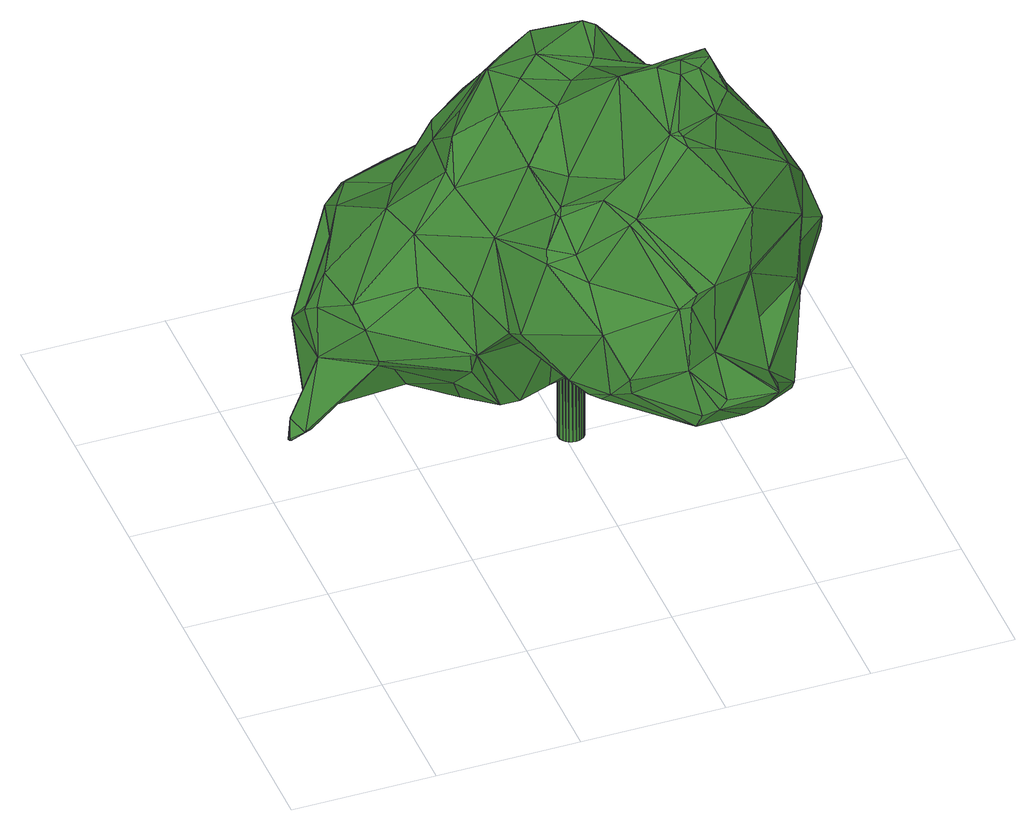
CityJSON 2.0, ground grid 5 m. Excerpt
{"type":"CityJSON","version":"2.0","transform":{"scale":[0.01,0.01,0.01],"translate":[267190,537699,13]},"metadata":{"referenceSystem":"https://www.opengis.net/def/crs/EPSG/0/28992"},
"CityObjects":{
"tree1":{"type":"SolitaryVegetationObject","attributes":{"gtid":186,"crown_width_m":16.22,"crown_median_z":21.5,"crown_r50_m":0.371,"crown_porosity":0.905,"trunk_H_m":7.62,"trunk_DBH_m":0.888,"trunk_radius_m":0.444,"trunk_base_height_m":13.88,"original_gtid":"186"},"geometry":[{"type":"Solid","lod":"3","boundaries":[[[[0,1,2]],[[3,4,5]],[[6,7,8]],[[9,10,11]],[[12,13,14]],[[15,16,17]],[[18,19,20]],[[21,22,23]],[[24,25,18]],[[26,27,2]],[[2,27,0]],[[28,29,30]],[[31,32,33]],[[29,34,35]],[[29,35,30]],[[36,37,38]],[[39,40,41]],[[26,1,42]],[[43,44,45]],[[27,45,44]],[[46,47,48]],[[38,37,49]],[[50,51,52]],[[53,54,55]],[[56,54,53]],[[7,57,58]],[[59,60,61]],[[62,63,64]],[[8,65,66]],[[12,67,31]],[[68,69,24]],[[38,70,71]],[[72,73,74]],[[75,76,77]],[[78,77,76]],[[41,69,39]],[[79,28,80]],[[30,35,81]],[[35,34,82]],[[83,84,85]],[[31,13,12]],[[86,12,87]],[[12,14,87]],[[88,48,6]],[[89,90,91]],[[92,93,94]],[[85,84,46]],[[47,46,84]],[[95,91,96]],[[7,97,57]],[[97,47,84]],[[33,13,31]],[[79,29,28]],[[98,99,50]],[[11,100,67]],[[27,44,101]],[[102,103,104]],[[99,103,102]],[[60,28,30]],[[105,88,66]],[[106,107,19]],[[108,109,40]],[[15,110,111]],[[36,112,32]],[[38,71,36]],[[83,113,97]],[[114,115,116]],[[117,115,114]],[[117,114,118]],[[119,44,43]],[[120,105,121]],[[122,123,124]],[[123,125,124]],[[126,127,128]],[[126,128,51]],[[60,81,129]],[[130,107,131]],[[19,107,130]],[[132,133,134]],[[18,20,24]],[[135,136,137]],[[78,76,138]],[[25,26,18]],[[26,42,18]],[[19,18,42]],[[106,19,42]],[[45,139,43]],[[52,140,55]],[[131,107,141]],[[131,141,81]],[[119,139,142]],[[25,142,139]],[[43,139,119]],[[45,26,139]],[[59,61,53]],[[143,55,54]],[[143,54,144]],[[81,60,30]],[[145,146,147]],[[148,115,117]],[[149,136,150]],[[151,152,153]],[[11,154,9]],[[32,31,37]],[[32,37,36]],[[114,155,92]],[[116,155,114]],[[68,24,156]],[[68,156,69]],[[0,107,106]],[[157,143,158]],[[130,159,19]],[[116,160,155]],[[161,123,122]],[[26,45,27]],[[21,152,162]],[[23,152,21]],[[31,67,64]],[[23,163,152]],[[50,164,63]],[[165,120,121]],[[134,166,167]],[[25,139,26]],[[167,166,168]],[[5,169,3]],[[170,132,134]],[[49,99,38]],[[171,172,173]],[[174,157,104]],[[62,100,11]],[[52,51,140]],[[141,129,81]],[[5,175,169]],[[24,176,177]],[[50,99,49]],[[122,178,161]],[[179,180,181]],[[177,176,124]],[[42,1,106]],[[182,160,183]],[[106,1,0]],[[2,1,26]],[[169,175,120]],[[122,179,178]],[[32,178,33]],[[182,80,28]],[[95,172,89]],[[23,22,184]],[[118,185,186]],[[67,86,11]],[[96,172,95]],[[83,97,84]],[[187,74,21]],[[66,65,188]],[[121,105,66]],[[97,7,47]],[[189,190,170]],[[189,191,190]],[[184,192,23]],[[185,192,184]],[[193,194,114]],[[5,154,195]],[[168,166,196]],[[117,118,186]],[[64,63,197]],[[9,198,10]],[[8,7,58]],[[101,199,104]],[[175,5,195]],[[134,133,166]],[[165,200,201]],[[165,66,200]],[[202,96,196]],[[167,39,69]],[[182,183,80]],[[27,101,0]],[[29,79,34]],[[79,82,34]],[[194,150,111]],[[193,150,194]],[[203,188,65]],[[92,155,53]],[[188,184,22]],[[138,148,117]],[[158,0,104]],[[0,101,104]],[[170,134,189]],[[50,52,98]],[[204,91,205]],[[62,64,100]],[[67,100,64]],[[195,154,206]],[[87,14,207]],[[37,197,49]],[[175,195,208]],[[186,185,184]],[[208,195,105]],[[16,153,163]],[[163,17,16]],[[153,152,163]],[[197,164,49]],[[50,49,164]],[[31,197,37]],[[64,197,31]],[[40,109,41]],[[197,63,164]],[[209,207,181]],[[208,120,175]],[[210,13,178]],[[105,120,208]],[[162,198,187]],[[58,203,65]],[[58,65,8]],[[199,119,211]],[[61,56,53]],[[61,60,129]],[[21,162,187]],[[127,212,213]],[[44,199,101]],[[151,153,16]],[[12,86,67]],[[213,212,137]],[[10,198,212]],[[145,104,211]],[[211,104,199]],[[114,94,193]],[[127,213,214]],[[11,86,154]],[[193,214,149]],[[215,89,216]],[[202,173,172]],[[151,15,150]],[[149,214,213]],[[135,198,162]],[[145,211,119]],[[102,104,145]],[[174,103,98]],[[9,187,198]],[[59,53,155]],[[151,16,15]],[[217,218,20]],[[20,218,156]],[[213,136,149]],[[59,155,160]],[[88,6,8]],[[88,8,66]],[[133,219,220]],[[17,163,110]],[[17,110,15]],[[189,134,167]],[[39,167,168]],[[170,221,82]],[[132,79,219]],[[132,219,133]],[[220,219,202]],[[132,170,82]],[[132,82,79]],[[210,181,14]],[[203,222,77]],[[140,128,93]],[[214,93,127]],[[142,145,119]],[[149,150,193]],[[171,216,172]],[[148,216,171]],[[186,184,188]],[[38,99,223]],[[69,156,167]],[[171,115,148]],[[91,90,205]],[[205,224,225]],[[226,224,205]],[[225,224,226]],[[119,199,44]],[[195,206,105]],[[227,228,173]],[[217,20,159]],[[3,9,4]],[[202,219,227]],[[196,96,229]],[[93,53,140]],[[20,19,159]],[[210,14,13]],[[227,173,202]],[[202,196,166]],[[130,230,231]],[[147,70,223]],[[147,223,145]],[[50,232,51]],[[168,40,39]],[[196,40,168]],[[233,143,144]],[[182,28,160]],[[144,54,56]],[[60,160,28]],[[59,160,60]],[[107,233,141]],[[154,4,9]],[[36,234,112]],[[157,158,104]],[[98,52,174]],[[235,80,183]],[[228,227,183]],[[165,121,66]],[[35,82,236]],[[210,178,179]],[[115,160,116]],[[23,110,163]],[[75,77,222]],[[215,76,75]],[[225,226,209]],[[209,181,225]],[[10,237,11]],[[114,238,239]],[[114,239,118]],[[138,76,215]],[[181,207,14]],[[203,77,188]],[[81,35,230]],[[231,230,35]],[[111,239,194]],[[194,239,238]],[[97,226,58]],[[57,97,58]],[[186,138,117]],[[148,215,216]],[[200,66,188]],[[176,240,124]],[[113,207,209]],[[166,220,202]],[[202,172,96]],[[166,133,220]],[[92,53,93]],[[99,98,103]],[[32,112,178]],[[161,178,112]],[[33,178,13]],[[71,70,234]],[[193,94,214]],[[36,71,234]],[[102,145,223]],[[125,147,146]],[[123,112,234]],[[123,161,112]],[[123,234,70]],[[50,63,232]],[[108,229,180]],[[108,180,179]],[[229,108,40]],[[185,118,239]],[[185,239,111]],[[23,192,110]],[[89,91,95]],[[40,196,229]],[[228,183,160]],[[87,207,113]],[[200,22,201]],[[22,21,201]],[[212,237,10]],[[203,58,222]],[[110,192,111]],[[185,111,192]],[[191,189,167]],[[122,124,109]],[[38,223,70]],[[174,104,103]],[[102,223,99]],[[107,0,233]],[[158,233,0]],[[177,124,146]],[[125,146,124]],[[111,150,15]],[[7,6,47]],[[48,47,6]],[[152,150,162]],[[152,151,150]],[[136,162,150]],[[172,216,89]],[[204,96,91]],[[210,179,181]],[[180,225,181]],[[69,176,24]],[[41,176,69]],[[124,240,109]],[[82,221,236]],[[204,205,180]],[[205,225,180]],[[209,97,113]],[[229,204,180]],[[179,109,108]],[[96,204,229]],[[74,169,72]],[[120,165,72]],[[120,72,169]],[[109,240,241]],[[179,122,109]],[[74,73,21]],[[5,4,154]],[[70,147,123]],[[52,55,174]],[[46,206,85]],[[86,206,154]],[[242,206,86]],[[85,206,242]],[[85,242,86]],[[227,235,183]],[[174,55,157]],[[63,126,232]],[[206,46,243]],[[206,243,105]],[[88,243,48]],[[88,105,243]],[[72,165,73]],[[48,243,46]],[[62,11,237]],[[237,127,126]],[[237,212,127]],[[148,138,215]],[[56,244,144]],[[113,83,85]],[[125,123,147]],[[237,126,62]],[[51,232,126]],[[209,226,97]],[[188,77,186]],[[231,236,221]],[[35,236,231]],[[205,90,226]],[[226,90,222]],[[226,222,58]],[[156,218,167]],[[221,170,190]],[[109,241,41]],[[171,173,228]],[[228,115,171]],[[53,55,140]],[[228,160,115]],[[214,94,93]],[[142,146,145]],[[130,131,230]],[[24,146,25]],[[24,177,146]],[[142,25,146]],[[235,79,80]],[[219,79,235]],[[227,219,235]],[[62,126,63]],[[93,128,127]],[[86,113,85]],[[213,137,136]],[[157,55,143]],[[90,245,222]],[[217,159,231]],[[159,130,231]],[[158,143,233]],[[217,231,191]],[[191,246,217]],[[186,78,138]],[[51,128,140]],[[187,169,74]],[[87,113,86]],[[135,137,198]],[[201,21,73]],[[201,73,165]],[[200,188,22]],[[198,137,212]],[[233,144,244]],[[135,162,136]],[[191,167,218]],[[246,218,217]],[[191,218,246]],[[92,94,114]],[[114,194,238]],[[231,221,247]],[[77,78,186]],[[231,247,191]],[[190,247,221]],[[191,247,190]],[[75,245,215]],[[222,245,75]],[[20,156,24]],[[129,141,244]],[[233,244,141]],[[129,244,61]],[[56,61,244]],[[241,176,41]],[[81,230,131]],[[241,240,176]],[[90,89,245]],[[215,245,89]],[[9,3,187]],[[187,3,169]],[[248,249,250]],[[248,250,251]],[[251,250,252]],[[251,252,253]],[[250,249,254]],[[250,254,252]],[[252,254,255]],[[252,255,253]],[[254,249,256]],[[254,256,255]],[[255,256,257]],[[255,257,253]],[[256,249,258]],[[256,258,257]],[[257,258,259]],[[257,259,253]],[[258,249,260]],[[258,260,259]],[[259,260,261]],[[259,261,253]],[[260,249,262]],[[260,262,261]],[[261,262,263]],[[261,263,253]],[[262,249,264]],[[262,264,263]],[[263,264,265]],[[263,265,253]],[[264,249,266]],[[264,266,265]],[[265,266,267]],[[265,267,253]],[[266,249,268]],[[266,268,267]],[[267,268,269]],[[267,269,253]],[[268,249,270]],[[268,270,269]],[[269,270,271]],[[269,271,253]],[[270,249,272]],[[270,272,271]],[[271,272,273]],[[271,273,253]],[[272,249,274]],[[272,274,273]],[[273,274,275]],[[273,275,253]],[[274,249,276]],[[274,276,275]],[[275,276,277]],[[275,277,253]],[[276,249,278]],[[276,278,277]],[[277,278,279]],[[277,279,253]],[[278,249,280]],[[278,280,279]],[[279,280,281]],[[279,281,253]],[[280,249,282]],[[280,282,281]],[[281,282,283]],[[281,283,253]],[[282,249,284]],[[282,284,283]],[[283,284,285]],[[283,285,253]],[[284,249,286]],[[284,286,285]],[[285,286,287]],[[285,287,253]],[[286,249,288]],[[286,288,287]],[[287,288,289]],[[287,289,253]],[[288,249,290]],[[288,290,289]],[[289,290,291]],[[289,291,253]],[[290,249,292]],[[290,292,291]],[[291,292,293]],[[291,293,253]],[[292,249,294]],[[292,294,293]],[[293,294,295]],[[293,295,253]],[[294,249,296]],[[294,296,295]],[[295,296,297]],[[295,297,253]],[[296,249,248]],[[296,248,297]],[[297,248,251]],[[297,251,253]]]]}]}
},
"vertices":[
[1155,429,1721],[1186,389,1738],[1178,409,1746],[565,1815,519],[603,1817,620],[618,1858,514],[1056,1772,268],[1170,1723,221],[962,1672,302],[511,1740,715],[479,1625,814],[822,1652,900],[1147,1701,957],[1349,1593,976],[1369,1638,822],[131,1059,298],[84,1074,272],[89,1071,268],[1561,420,1498],[1373,246,1498],[1583,353,1329],[326,1502,376],[534,1274,281],[224,1165,290],[1662,565,1321],[1543,536,1556],[1334,483,1722],[1257,602,1811],[879,237,864],[926,169,909],[916,156,975],[1263,1598,1099],[1311,1480,1219],[1320,1526,1147],[1132,72,830],[1098,104,1003],[1242,1424,1329],[1094,1449,1380],[1182,1310,1523],[1769,678,966],[1698,807,884],[1753,764,991],[1291,376,1668],[1375,650,1819],[1286,682,1805],[1326,613,1813],[1049,1939,359],[1180,1873,258],[1088,1893,280],[1017,1350,1498],[845,1287,1432],[673,1153,1304],[812,1092,1414],[688,798,1146],[822,596,1362],[817,829,1387],[766,528,1281],[1256,1601,268],[1201,1486,281],[677,523,956],[860,258,1102],[756,495,1247],[741,1523,1074],[883,1442,1290],[909,1561,1174],[884,1525,334],[760,1649,317],[1050,1659,1023],[1636,619,1098],[1773,674,1023],[1216,1276,1523],[1235,1306,1471],[500,1683,368],[505,1651,356],[486,1664,386],[859,1117,406],[839,1106,381],[825,1242,329],[787,1109,344],[1119,91,775],[866,285,815],[1081,145,1233],[1188,56,852],[1257,1817,477],[1250,1846,451],[1157,1907,532],[1031,1742,786],[1148,1719,865],[958,1762,308],[1293,925,467],[1312,1156,468],[1409,1020,527],[614,809,914],[508,1060,1013],[487,966,872],[1366,895,482],[1464,820,540],[1316,1642,318],[906,1146,1485],[984,1208,1517],[877,1601,1108],[1209,691,1789],[1124,1092,1516],[1043,1041,1517],[1109,778,1715],[684,1843,378],[1191,358,1714],[1003,330,1489],[1513,967,807],[1562,967,1026],[161,1080,289],[355,985,569],[1359,1304,1329],[1243,1591,597],[615,767,703],[872,742,744],[714,637,868],[786,825,423],[716,824,424],[1391,740,1780],[577,1774,347],[586,1744,323],[1547,1225,1115],[1413,1096,1346],[1532,896,1207],[1400,1028,1329],[689,1380,1113],[479,1243,991],[630,1098,1211],[860,387,1221],[1203,143,1296],[1140,135,1285],[1293,106,765],[1455,271,704],[1498,220,731],[376,1401,619],[208,1269,628],[361,1448,753],[898,955,416],[1402,561,1740],[639,1036,1189],[982,336,1464],[1479,781,1583],[843,605,1377],[827,567,1367],[1345,837,1636],[1503,796,1477],[1285,1038,1414],[887,826,458],[228,1209,677],[210,1155,515],[103,1123,318],[179,1191,307],[83,1088,260],[694,1834,686],[672,620,888],[1605,430,1148],[922,740,1379],[1041,543,1483],[1341,185,1289],[792,390,833],[1509,1259,1179],[232,1453,450],[87,1087,256],[911,1351,1422],[556,1714,316],[1483,459,728],[1585,376,992],[1666,684,774],[548,1831,419],[1344,65,816],[1076,807,551],[1249,823,504],[1166,747,786],[960,947,1506],[560,1839,413],[1624,732,1171],[1487,748,1422],[1439,1403,1085],[1580,1178,1020],[1602,1213,730],[1540,1370,726],[837,334,807],[873,348,814],[536,1211,270],[623,1008,404],[679,1097,262],[457,1689,588],[728,1292,264],[1492,183,786],[1402,97,874],[1391,146,889],[418,1133,494],[315,995,719],[352,967,600],[626,1863,503],[1657,716,754],[961,1476,1307],[428,1674,694],[1270,740,1771],[599,1478,392],[502,1564,372],[1390,564,762],[891,1405,327],[1496,1083,652],[1380,1255,478],[807,1829,531],[1353,1640,761],[618,1844,395],[1376,1464,594],[1431,1388,930],[1336,778,1728],[407,1506,826],[280,1280,751],[298,1072,772],[1040,1006,475],[1210,882,480],[1372,263,1212],[1568,360,1065],[1299,385,847],[1440,449,709],[1379,26,893],[1143,1301,461],[1152,1126,1518],[1374,1316,470],[1397,1347,536],[1332,1341,450],[1157,524,904],[965,634,845],[1535,963,760],[1121,136,1236],[1203,139,1025],[755,1298,1280],[952,496,1457],[1335,1286,1374],[1150,338,918],[1215,59,883],[593,1489,880],[644,918,623],[652,915,511],[1578,873,1154],[1612,851,1078],[911,1654,629],[977,1873,356],[842,459,1289],[1103,1129,512],[1347,272,959],[1381,31,896],[1069,996,88],[1025,995,88],[1068,1007,88],[1073,1009,849],[1072,1020,849],[1029,1008,850],[1063,1018,87],[1067,1031,849],[1056,1027,87],[1060,1040,849],[1047,1034,87],[1051,1047,849],[1036,1038,87],[1040,1051,849],[1024,1039,87],[1028,1052,849],[1013,1038,87],[1017,1051,849],[1002,1033,87],[1006,1046,849],[993,1026,88],[997,1039,849],[986,1017,88],[990,1030,849],[982,1006,88],[986,1019,850],[981,994,88],[985,1007,850],[982,983,88],[986,996,850],[987,972,88],[991,985,850],[994,963,89],[998,976,850],[1003,956,89],[1007,969,850],[1014,952,89],[1018,965,850],[1026,951,89],[1030,964,850],[1037,952,89],[1041,965,850],[1048,957,88],[1052,970,850],[1057,964,88],[1061,977,850],[1064,973,88],[1068,987,850],[1068,984,88],[1072,997,850]
]}
